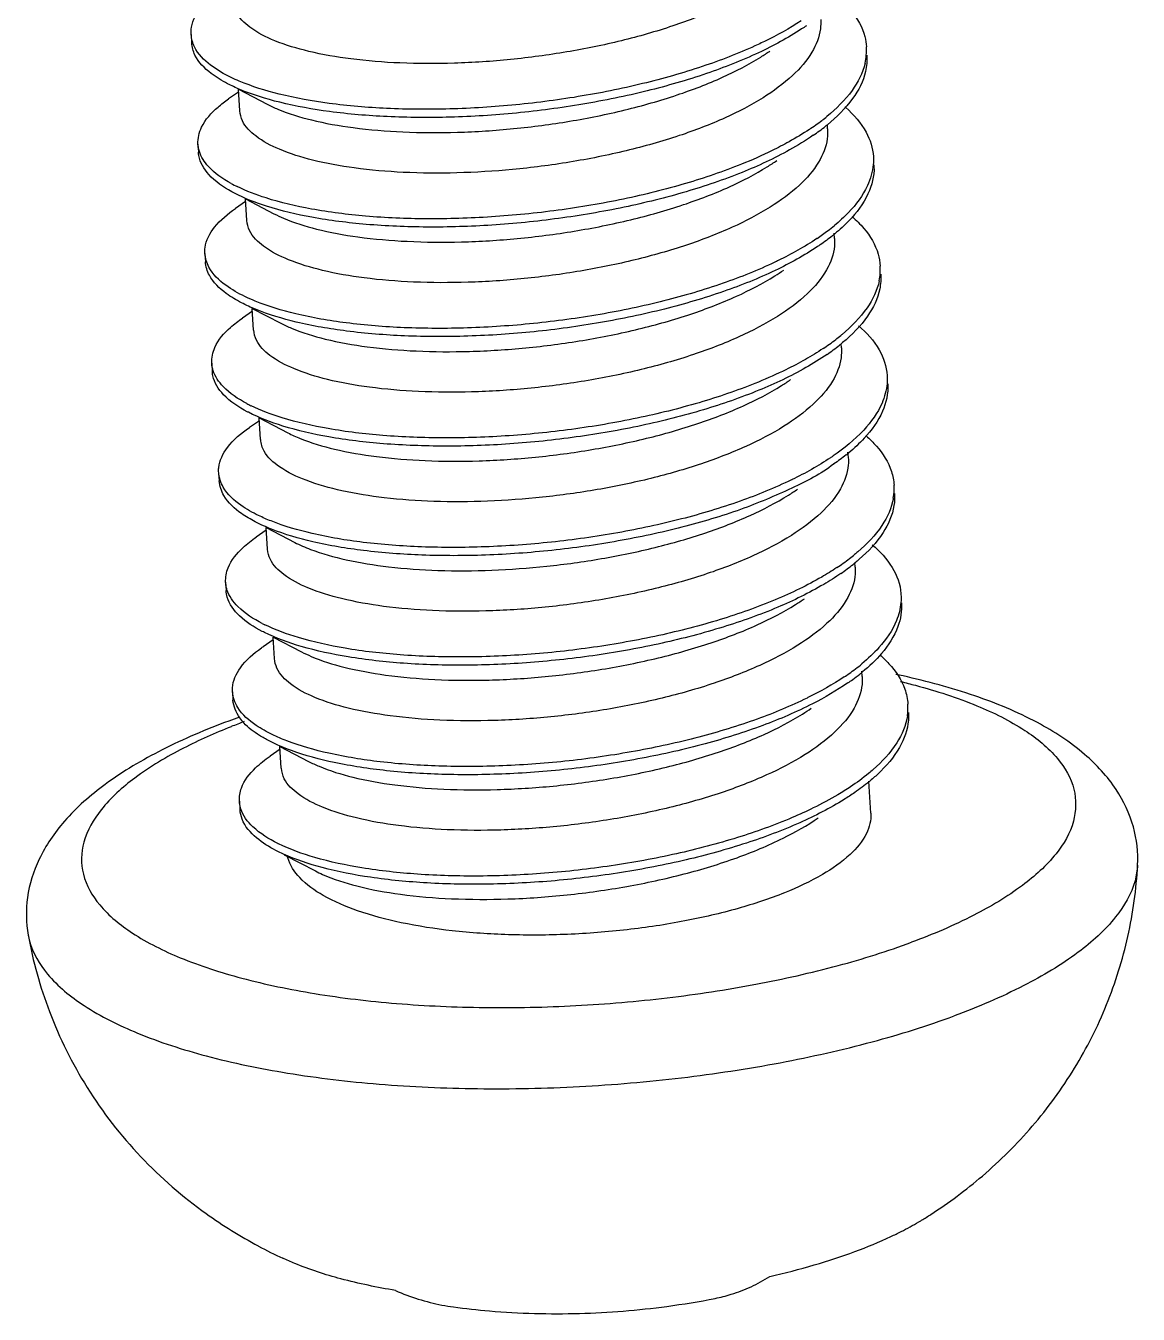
# Model space of a CAD drawing. Header units: millimetres. Extents: x 1751 to 2112, y -224 to 27.
# Drawn here: x 1850.092 to 1853.512, y -206.255 to -202.293 of the extents above; entities that cross this region are included whole.
import ezdxf

# ---------------------------------------------------------------- set-up
doc = ezdxf.new("R2010")
doc.units = ezdxf.units.MM

# ---------------------------------------------------------------- blocks, each defined once
blk = doc.blocks.new('*u4')
at = {"color": 7, "linetype": 'Continuous'}
for p, q in [((11.1327, -40.7997), (11.1345, -40.8278)), ((11.2954, -40.9961), (11.2612, -41.0198)), ((11.2948, -40.9868), (11.3926, -41.0376)), ((11.2995, -41.0607), (11.2948, -40.9868)), ((13.3073, -41.1219), (13.3064, -41.1075)), ((11.1563, -41.174), (11.1581, -41.202)), ((11.319, -41.3703), (11.2848, -41.394)), ((11.3184, -41.361), (11.4162, -41.4118)), ((11.3231, -41.4349), (11.3184, -41.361)), ((13.2715, -41.496), (13.2701, -41.4969)), ((13.3309, -41.4962), (13.3298, -41.478)), ((11.1799, -41.5482), (11.1817, -41.5762)), ((11.3426, -41.7445), (11.3084, -41.7682)), ((11.342, -41.7352), (11.4398, -41.786)), ((11.3467, -41.8091), (11.342, -41.7352)), ((13.3545, -41.8704), (13.3536, -41.8559)), ((11.2035, -41.9224), (11.2053, -41.9505)), ((11.3662, -42.1188), (11.332, -42.1424)), ((11.3656, -42.1094), (11.4634, -42.1603)), ((11.3703, -42.1833), (11.3656, -42.1094)), ((13.3781, -42.2446), (13.3769, -42.226)), ((11.2271, -42.2966), (11.2289, -42.3247)), ((11.3898, -42.493), (11.3556, -42.5166)), ((11.3892, -42.4836), (11.487, -42.5345)), ((11.3939, -42.5575), (11.3892, -42.4836)), ((13.4017, -42.6188), (13.4007, -42.6036)), ((11.2507, -42.6708), (11.2525, -42.6989)), ((11.4134, -42.8672), (11.3791, -42.8909)), ((11.4128, -42.8579), (11.5106, -42.9087)), ((11.4175, -42.9317), (11.4128, -42.8579)), ((13.4253, -42.993), (13.4242, -42.9749)), ((11.2743, -43.045), (11.2761, -43.0731)), ((11.437, -43.2414), (11.4027, -43.2651)), ((11.4364, -43.2321), (11.5342, -43.2829)), ((11.4411, -43.306), (11.4364, -43.2321)), ((13.4547, -43.4602), (13.4479, -43.3508)), ((11.2979, -43.4192), (11.2997, -43.4473)), ((11.4507, -43.6015), (11.5578, -43.6571)), ((11.3618, -44.9379), (11.3635, -44.9389))]:
    blk.add_line(p, q, dxfattribs=at)
for centre, radius, start, end in [((13.2415, -40.8538), 0.1986, 347.1684, 3.3702), ((12.8038, -40.4618), 0.7954, 303.6833, 307.5039), ((12.8248, -40.5163), 0.7628, 304.6373, 308.5655), ((12.8571, -40.532), 0.7074, 307.5413, 309.2688), ((12.8621, -40.564), 0.7023, 308.6158, 309.1001), ((12.8687, -40.5721), 0.6918, 309.1005, 309.2707), ((11.5322, -40.825), 0.5501, 241.5163, 243.9594), ((12.9002, -40.931), 0.6759, 307.1884, 309.5298), ((12.824, -40.8297), 0.8025, 303.8833, 307.1488), ((12.9164, -40.9768), 0.653, 308.5706, 309.5175), ((13.2911, -41.6027), 0.1962, 348.7647, 3.5315), ((12.853, -41.213), 0.7921, 303.6517, 307.4842), ((12.8753, -41.2692), 0.7572, 304.6267, 308.5807), ((12.9051, -41.2819), 0.7057, 307.5304, 309.3087), ((12.9153, -41.3204), 0.6923, 308.6332, 309.2991), ((11.5856, -41.56), 0.5649, 242.294, 243.9622), ((12.8221, -41.5072), 0.8888, 303.8438, 304.5435), ((12.9641, -41.7257), 0.6523, 308.5447, 309.5285), ((13.3411, -42.3514), 0.1934, 350.3598, 3.6842), ((12.9015, -41.9632), 0.7898, 303.6195, 307.4572), ((12.9267, -42.0233), 0.7501, 304.6058, 308.5896), ((12.9565, -42.0359), 0.6987, 307.505, 309.3705), ((12.9698, -42.0783), 0.6803, 308.6468, 309.3669), ((11.6389, -42.2953), 0.5794, 243.0482, 243.9728), ((12.9916, -42.4236), 0.681, 307.0908, 309.4858), ((12.8795, -42.2711), 0.8703, 303.8396, 305.1521), ((12.9042, -42.3326), 0.8297, 304.6813, 306.0955), ((12.9279, -42.3393), 0.7866, 305.1333, 307.0941), ((12.9581, -42.406), 0.7387, 306.0673, 308.4396), ((13.0073, -42.4685), 0.6591, 308.4694, 309.4572), ((13.3912, -43.1001), 0.1905, 351.955, 3.8184), ((12.2021, -45.6829), 2.7066, 109.5057, 110.3286), ((12.1278, -45.3288), 2.3284, 110.4458, 111.6105), ((11.692, -43.0307), 0.5937, 243.7809, 243.99), ((10.7994, -43.8384), 0.2257, 189.5679, 194.9172), ((13.1362, -44.0386), 0.9494, 300.5656, 301.2252), ((13.0769, -43.9359), 1.0679, 296.7945, 300.5008), ((12.1674, -43.4377), 1.7028, 241.8327, 244.946)]:
    blk.add_arc(centre, radius, start, end, dxfattribs=at)
for points, start_tangent, end_tangent in [([(11.1333, -40.7997), (11.1343, -40.7745), (11.1695, -40.7055), (11.2376, -40.6455)], (-0.075522, 0.997144), (0.82486, 0.565337)), ([(13.3431, -40.6726), (13.388, -40.7187), (13.4342, -40.8063), (13.4397, -40.8421)], (0.755446, -0.655211), (0.059288, -0.998241)), ([(12.9339, -40.7097), (12.7785, -40.7702), (12.6028, -40.8208), (12.4163, -40.8591), (12.2244, -40.8849), (12.0323, -40.8976), (11.8465, -40.8968), (11.6782, -40.8827), (11.5354, -40.8572), (11.4189, -40.8208), (11.3337, -40.7747), (11.2859, -40.7217), (11.2763, -40.6863)], (-0.91084, -0.412759), (-0.075441, 0.99715)), ([(13.2836, -40.7477), (13.2827, -40.78), (13.2539, -40.8597), (13.1876, -40.9395), (13.0866, -41.0155), (12.9575, -41.0839)], (0.065595, -0.997846), (-0.91084, -0.412759)), ([(13.2167, -40.7526), (13.0918, -40.8231)], (-0.835239, -0.549887), (-0.898691, -0.438582)), ([(11.1445, -40.8417), (11.1333, -40.7997)], (-0.428911, 0.903347), (-0.075522, 0.997144)), ([(13.2348, -40.7696), (13.2185, -40.7806), (13.0717, -40.8616), (12.8933, -40.9329), (12.6904, -40.9922), (12.4711, -41.0376), (12.244, -41.0677), (12.0182, -41.082), (11.8027, -41.0801), (11.606, -41.0628), (11.4359, -41.0312), (11.2992, -40.9869), (11.2579, -40.9676)], (-0.822866, -0.568236), (-0.887365, 0.461068)), ([(11.2579, -40.9676), (11.2014, -40.9322), (11.1462, -40.8698), (11.135, -40.8278)], (-0.887365, 0.461068), (-0.075522, 0.997144)), ([(11.2699, -40.9464), (11.1996, -40.9042), (11.1445, -40.8417)], (-0.900969, 0.433882), (-0.428911, 0.903347)), ([(13.0918, -40.8231), (13.0699, -40.8335), (12.8915, -40.9048), (12.6886, -40.9641), (12.4693, -41.0095), (12.2422, -41.0397), (12.0164, -41.0539), (11.8009, -41.0521), (11.6042, -41.0348), (11.4341, -41.0031), (11.2974, -40.9588), (11.2699, -40.9464)], (-0.898691, -0.438582), (-0.900969, 0.433882)), ([(12.9487, -40.9454), (13.079, -40.8764), (13.11, -40.8559)], (0.91084, 0.412759), (0.822475, 0.568801)), ([(13.4415, -40.8702), (13.4369, -40.926), (13.3927, -41.0186), (13.3066, -41.1077)], (0.059288, -0.998241), (-0.774162, -0.632987)), ([(13.4351, -40.8979), (13.3909, -40.9905), (13.3048, -41.0796)], (-0.222519, -0.974928), (-0.774162, -0.632987)), ([(11.3926, -41.0377), (11.4292, -41.0546), (11.5438, -41.0913), (11.6868, -41.1177), (11.8562, -41.1323), (12.0426, -41.1335), (12.2348, -41.1211), (12.4261, -41.0957), (12.6153, -41.0571), (12.7929, -41.0061), (12.9487, -40.9454)], (0.887111, -0.461557), (0.91084, 0.412759)), ([(11.1565, -41.1739), (11.1688, -41.1163), (11.225, -41.0477), (11.2612, -41.0198)], (-0.046053, 0.998939), (0.821731, 0.569875)), ([(12.9575, -41.0839), (12.8002, -41.1451), (12.6196, -41.1966), (12.4261, -41.2356), (12.2312, -41.2607), (12.0409, -41.2722), (11.8579, -41.2704), (11.6904, -41.2555), (11.548, -41.2287), (11.4346, -41.1917), (11.3539, -41.1462), (11.3086, -41.0942), (11.3, -41.0606)], (-0.91084, -0.412759), (-0.073877, 0.997267)), ([(13.3659, -41.0462), (13.3693, -41.0492), (13.4388, -41.1334), (13.4636, -41.2163)], (0.756783, -0.653666), (0.066508, -0.997786)), ([(13.2584, -41.1439), (13.1774, -41.194), (13.0149, -41.2707), (12.824, -41.3366), (12.6123, -41.3896), (12.3882, -41.4279), (12.1607, -41.4507), (11.9386, -41.4573), (11.7309, -41.4481), (11.5458, -41.4239), (11.3907, -41.386), (11.2815, -41.3418)], (-0.822257, -0.569116), (-0.888498, 0.45888)), ([(13.3071, -41.122), (13.3061, -41.1554), (13.2766, -41.2353), (13.2112, -41.3138), (13.1111, -41.3892), (12.9811, -41.4581)], (0.064851, -0.997895), (-0.91084, -0.412759)), ([(13.245, -41.1237), (13.1756, -41.1659), (13.1176, -41.1962)], (-0.831604, -0.55537), (-0.897567, -0.440877)), ([(11.1613, -41.1997), (11.1576, -41.1847), (11.1565, -41.1739)], (-0.313576, 0.949563), (-0.046053, 0.998939)), ([(11.2699, -41.3085), (11.1917, -41.2498), (11.1613, -41.1997)], (-0.878807, 0.477177), (-0.313576, 0.949563)), ([(13.1176, -41.1962), (13.0131, -41.2426), (12.8222, -41.3086), (12.6106, -41.3615), (12.3865, -41.3999), (12.1589, -41.4226), (11.9368, -41.4292), (11.7291, -41.42), (11.544, -41.3958), (11.3889, -41.358), (11.2907, -41.3192)], (-0.897567, -0.440877), (-0.898347, 0.439286)), ([(11.2815, -41.3418), (11.2717, -41.3366), (11.1935, -41.2779), (11.1594, -41.2128), (11.1583, -41.202)], (-0.888498, 0.45888), (-0.046053, 0.998939)), ([(12.9723, -41.3196), (13.1009, -41.2516), (13.1336, -41.2302)], (0.91084, 0.412759), (0.822469, 0.568809)), ([(13.4633, -41.2434), (13.4435, -41.3158), (13.3785, -41.4077), (13.3303, -41.4522)], (-0.086364, -0.996264), (-0.771033, -0.636795)), ([(13.4653, -41.2444), (13.4657, -41.2513), (13.4452, -41.3439), (13.3802, -41.4358), (13.3318, -41.4805)], (0.066508, -0.997786), (-0.77139, -0.636363)), ([(13.4636, -41.2163), (13.4639, -41.2233), (13.4633, -41.2434)], (0.066508, -0.997786), (-0.086364, -0.996264)), ([(11.4162, -41.4119), (11.4488, -41.4271), (11.561, -41.464), (11.703, -41.4909), (11.8712, -41.5061), (12.0563, -41.508), (12.2473, -41.4964), (12.4417, -41.4713), (12.6348, -41.4323), (12.8151, -41.3808), (12.9723, -41.3196)], (0.887294, -0.461204), (0.91084, 0.412759)), ([(11.1804, -41.5481), (11.1808, -41.527), (11.2133, -41.458), (11.2848, -41.394)], (-0.079419, 0.996841), (0.82499, 0.565148)), ([(13.3909, -41.4215), (13.431, -41.4621), (13.4799, -41.5494), (13.4869, -41.5906)], (0.753838, -0.65706), (0.061258, -0.998122)), ([(12.9811, -41.4581), (12.8256, -41.5187), (12.6496, -41.5693), (12.4629, -41.6077), (12.2711, -41.6334), (12.0789, -41.646), (11.8929, -41.6452), (11.7242, -41.631), (11.5814, -41.6053), (11.4652, -41.5688), (11.3803, -41.5226), (11.3328, -41.4696), (11.3235, -41.4347)], (-0.91084, -0.412759), (-0.074643, 0.99721)), ([(13.3308, -41.4961), (13.3305, -41.5223), (13.3039, -41.6032), (13.2383, -41.6847), (13.1363, -41.7624), (13.0046, -41.8323)], (0.067526, -0.997718), (-0.91084, -0.412759)), ([(13.2701, -41.4969), (13.1387, -41.5716)], (-0.830608, -0.556857), (-0.898757, -0.438446)), ([(13.3235, -41.4873), (13.282, -41.5181)], (-0.781802, -0.623527), (-0.822806, -0.568322)), ([(11.1937, -41.594), (11.1804, -41.5481)], (-0.459669, 0.88809), (-0.079419, 0.996841)), ([(13.282, -41.5181), (13.2732, -41.524), (13.1285, -41.6055), (12.9518, -41.6774), (12.7501, -41.7375), (12.5315, -41.7837), (12.3047, -41.8148), (12.0786, -41.83), (11.8622, -41.8291), (11.6641, -41.8127), (11.4923, -41.7819), (11.3535, -41.7383), (11.3051, -41.716)], (-0.822806, -0.568322), (-0.887032, 0.461708)), ([(11.3051, -41.716), (11.2532, -41.6842), (11.1954, -41.6221), (11.1821, -41.5762)], (-0.887032, 0.461708), (-0.079419, 0.996841)), ([(11.3167, -41.6947), (11.2514, -41.6561), (11.1937, -41.594)], (-0.900317, 0.435234), (-0.459669, 0.88809)), ([(13.1387, -41.5716), (13.1267, -41.5774), (12.95, -41.6494), (12.7484, -41.7094), (12.5298, -41.7557), (12.3029, -41.7868), (12.0768, -41.8019), (11.8604, -41.8011), (11.6624, -41.7846), (11.4905, -41.7538), (11.3517, -41.7102), (11.3167, -41.6947)], (-0.898757, -0.438446), (-0.900317, 0.435234)), ([(12.9959, -41.6938), (13.127, -41.6243), (13.1572, -41.6044)], (0.91084, 0.412759), (0.822528, 0.568725)), ([(13.4835, -41.6409), (13.4419, -41.7335), (13.3567, -41.8241), (13.3522, -41.8279)], (-0.195832, -0.980637), (-0.773641, -0.633624)), ([(13.4887, -41.6186), (13.4853, -41.6689), (13.4437, -41.7616), (13.3585, -41.8522), (13.3538, -41.8561)], (0.061258, -0.998122), (-0.773836, -0.633386)), ([(11.4398, -41.7861), (11.4761, -41.803), (11.5912, -41.8398), (11.7348, -41.8662), (11.9022, -41.8807), (12.0845, -41.8821), (12.2761, -41.8701), (12.4712, -41.8445), (12.663, -41.8054), (12.8403, -41.7545), (12.9959, -41.6938)], (0.88703, -0.461712), (0.91084, 0.412759)), ([(11.2038, -41.9224), (11.2141, -41.8688), (11.2676, -41.8001), (11.3084, -41.7682)], (-0.044312, 0.999018), (0.821711, 0.569905)), ([(13.0046, -41.8323), (12.8488, -41.893), (12.6699, -41.9443), (12.4774, -41.9834), (12.2824, -42.0088), (12.0914, -42.0206), (11.9094, -42.0191), (11.7421, -42.0045), (11.5988, -41.978), (11.4842, -41.9411), (11.4022, -41.8956), (11.3564, -41.8438), (11.3471, -41.8091)], (-0.91084, -0.412759), (-0.075944, 0.997112)), ([(13.4128, -41.7944), (13.4831, -41.8766), (13.5108, -41.9648)], (0.757847, -0.652432), (0.063811, -0.997962)), ([(13.3056, -41.8923), (13.2331, -41.9376), (13.0725, -42.0149), (12.8832, -42.0815), (12.6725, -42.1353), (12.4489, -42.1745), (12.2213, -42.1982), (11.9986, -42.2058), (11.7898, -42.1975), (11.6032, -42.1741), (11.4461, -42.137), (11.3287, -42.0902)], (-0.822335, -0.569003), (-0.888937, 0.458029)), ([(13.3543, -41.8704), (13.3533, -41.9036), (13.3238, -41.9838), (13.2579, -42.0626), (13.1581, -42.1377), (13.0282, -42.2065)], (0.06516, -0.997875), (-0.91084, -0.412759)), ([(13.2919, -41.8723), (13.2314, -41.9095), (13.1646, -41.9448)], (-0.831883, -0.554951), (-0.897701, -0.440606)), ([(11.2084, -41.948), (11.2055, -41.9371), (11.2038, -41.9224)], (-0.307664, 0.951495), (-0.044312, 0.999018)), ([(11.323, -42.0601), (11.2424, -42.0019), (11.2084, -41.948)], (-0.885278, 0.465062), (-0.307664, 0.951495)), ([(13.1646, -41.9448), (13.0708, -41.9868), (12.8814, -42.0534), (12.6707, -42.1072), (12.4471, -42.1465), (12.2195, -42.1701), (11.9968, -42.1777), (11.7881, -42.1694), (11.6014, -42.146), (11.4443, -42.109), (11.3377, -42.0676)], (-0.897701, -0.440606), (-0.898441, 0.439094)), ([(11.3287, -42.0902), (11.3248, -42.0882), (11.2441, -42.03), (11.2073, -41.9652), (11.2056, -41.9504)], (-0.888937, 0.458029), (-0.044312, 0.999018)), ([(13.0195, -42.0681), (13.1497, -41.9991), (13.1808, -41.9786)], (0.91084, 0.412759), (0.822509, 0.568753)), ([(13.5104, -41.992), (13.4931, -42.0587), (13.4307, -42.1508), (13.3261, -42.2393)], (-0.087788, -0.996139), (-0.823681, -0.567054)), ([(13.5125, -41.9928), (13.5126, -41.9943), (13.4949, -42.0868), (13.4325, -42.1789), (13.3793, -42.2288)], (0.063811, -0.997962), (-0.771262, -0.636518)), ([(13.5108, -41.9648), (13.5109, -41.9663), (13.5104, -41.992)], (0.063811, -0.997962), (-0.087788, -0.996139)), ([(11.4634, -42.1603), (11.5059, -42.1797), (11.6227, -42.216), (11.7661, -42.2414), (11.9325, -42.2552), (12.1169, -42.256), (12.3089, -42.2434), (12.502, -42.2175), (12.6891, -42.179), (12.8641, -42.1286), (13.0195, -42.0681)], (0.886745, -0.462259), (0.91084, 0.412759)), ([(11.2274, -42.2966), (11.2275, -42.2795), (11.2573, -42.2105), (11.332, -42.1424)], (-0.081389, 0.996682), (0.824675, 0.565608)), ([(11.6481, -42.3582), (11.5258, -42.3226), (11.4351, -42.2766), (11.3827, -42.2231), (11.3707, -42.1832)], (-0.976394, 0.215999), (-0.08082, 0.996729)), ([(13.0282, -42.2065), (12.8763, -42.2659), (12.704, -42.316), (12.5206, -42.3543), (12.3339, -42.3802), (12.1458, -42.3938), (11.9619, -42.3944), (11.793, -42.3821), (11.6481, -42.3582)], (-0.91084, -0.412759), (-0.976394, 0.215999)), ([(13.4387, -42.1705), (13.474, -42.2056), (13.5254, -42.2925), (13.5341, -42.339)], (0.752057, -0.659099), (0.063402, -0.997988)), ([(13.378, -42.2446), (13.3777, -42.2709), (13.351, -42.3518), (13.2854, -42.4332), (13.1834, -42.5109), (13.0518, -42.5807)], (0.067444, -0.997723), (-0.91084, -0.412759)), ([(13.3171, -42.2454), (13.1857, -42.3202)], (-0.830544, -0.556953), (-0.898779, -0.438402)), ([(13.3706, -42.2358), (13.3291, -42.2665)], (-0.782078, -0.623181), (-0.82266, -0.568533)), ([(11.243, -42.3463), (11.2274, -42.2966)], (-0.489477, 0.872016), (-0.081389, 0.996682)), ([(13.3291, -42.2665), (13.3279, -42.2674), (13.1852, -42.3493), (13.0102, -42.4219), (12.8098, -42.4827), (12.592, -42.5298), (12.3653, -42.5619), (12.1389, -42.578), (11.9217, -42.578), (11.7224, -42.5625), (11.5488, -42.5325)], (-0.82266, -0.568533), (-0.974062, 0.226283)), ([(11.3523, -42.4644), (11.3054, -42.4362), (11.245, -42.3747), (11.2292, -42.3246)], (-0.886815, 0.462124), (-0.081368, 0.996684)), ([(13.1857, -42.3202), (13.1834, -42.3213), (13.0084, -42.3938), (12.808, -42.4546), (12.5902, -42.5018), (12.3636, -42.5338), (12.1372, -42.5499), (11.92, -42.55), (11.7206, -42.5345), (11.547, -42.5044)], (-0.898779, -0.438402), (-0.974062, 0.226283)), ([(11.3636, -42.4429), (11.3034, -42.408), (11.243, -42.3463)], (-0.899722, 0.436463), (-0.489477, 0.872016)), ([(13.0431, -42.4423), (13.1733, -42.3732), (13.2044, -42.3528)], (0.91084, 0.412759), (0.822476, 0.568801)), ([(13.5318, -42.3838), (13.4928, -42.4765), (13.4101, -42.5673), (13.3997, -42.576)], (-0.168752, -0.985658), (-0.772942, -0.634476)), ([(13.5359, -42.3671), (13.534, -42.4088), (13.4967, -42.5014), (13.4156, -42.5921), (13.4013, -42.6043)], (0.064549, -0.997915), (-0.773083, -0.634305)), ([(11.5488, -42.5325), (11.408, -42.4897), (11.3523, -42.4644)], (-0.974062, 0.226283), (-0.886815, 0.462124)), ([(11.547, -42.5044), (11.4061, -42.4615), (11.3636, -42.4429)], (-0.974062, 0.226283), (-0.899722, 0.436463)), ([(11.6629, -42.594), (11.8076, -42.6178), (11.9764, -42.6302), (12.1599, -42.6296), (12.3478, -42.616), (12.5344, -42.5902), (12.7185, -42.5518), (12.8912, -42.5017), (13.0431, -42.4423)], (0.976394, -0.215999), (0.91084, 0.412759)), ([(11.2511, -42.6708), (11.2595, -42.6213), (11.3104, -42.5525), (11.3556, -42.5166)], (-0.045041, 0.998985), (0.821861, 0.569688)), ([(13.0518, -42.5807), (12.8962, -42.6414), (12.7179, -42.6925), (12.5257, -42.7316), (12.3308, -42.7571), (12.1396, -42.769), (11.9577, -42.7675), (11.7905, -42.7531), (11.6471, -42.7267), (11.5322, -42.6899), (11.4498, -42.6443), (11.4037, -42.5926), (11.3943, -42.5575)], (-0.91084, -0.412759), (-0.07646, 0.997073)), ([(11.487, -42.5345), (11.5409, -42.5584), (11.6629, -42.594)], (0.886371, -0.462975), (0.976394, -0.215999)), ([(13.4598, -42.5426), (13.5273, -42.6199), (13.5577, -42.7093), (13.5579, -42.7132)], (0.758751, -0.65138), (0.060734, -0.998154)), ([(13.3528, -42.6407), (13.2941, -42.678), (13.137, -42.7561), (12.9504, -42.8238), (12.7419, -42.8789), (12.5196, -42.9196), (12.2923, -42.9449), (12.0691, -42.9542), (11.8587, -42.9476), (11.6696, -42.9258), (11.5092, -42.8902), (11.3838, -42.8427), (11.3758, -42.8387)], (-0.822495, -0.568772), (-0.889406, 0.457118)), ([(13.4015, -42.6189), (13.4005, -42.6518), (13.3711, -42.7321), (13.3051, -42.8111), (13.2053, -42.8861), (13.0754, -42.9549)], (0.065316, -0.997865), (-0.91084, -0.412759)), ([(13.3389, -42.6209), (13.287, -42.6531), (13.2115, -42.6933)], (-0.832167, -0.554524), (-0.897848, -0.440305)), ([(11.2556, -42.6964), (11.2537, -42.6895), (11.2511, -42.6708)], (-0.30159, 0.953438), (-0.045041, 0.998985)), ([(11.3763, -42.8117), (11.2931, -42.754), (11.2556, -42.6964)], (-0.891368, 0.453281), (-0.30159, 0.953438)), ([(13.2115, -42.6933), (13.1283, -42.7309), (12.9404, -42.7983), (12.7308, -42.8528), (12.5077, -42.893), (12.2801, -42.9176), (12.0569, -42.9261), (11.8471, -42.9188), (11.6589, -42.8963), (11.4999, -42.8599), (11.3847, -42.8159)], (-0.897848, -0.440305), (-0.898566, 0.438838)), ([(11.3758, -42.8387), (11.2984, -42.7855), (11.2565, -42.7214), (11.2529, -42.6989)], (-0.889406, 0.457118), (-0.047942, 0.99885)), ([(13.0667, -42.8165), (13.1971, -42.7473), (13.228, -42.727)], (0.91084, 0.412759), (0.822497, 0.568769)), ([(13.5575, -42.7405), (13.5426, -42.8017), (13.4828, -42.8938), (13.4247, -42.9492)], (-0.088392, -0.996086), (-0.771472, -0.636263)), ([(13.5597, -42.7413), (13.5474, -42.8218), (13.4915, -42.914), (13.4262, -42.9774)], (0.057726, -0.998332), (-0.772045, -0.635568)), ([(13.5579, -42.7132), (13.5575, -42.7405)], (0.060734, -0.998154), (-0.088392, -0.996086)), ([(11.5106, -42.9087), (11.5432, -42.924), (11.6553, -42.9608), (11.7973, -42.9877), (11.9655, -43.003), (12.1509, -43.0048), (12.3421, -42.9932), (12.5365, -42.9681), (12.7294, -42.9291), (12.9096, -42.8776), (13.0667, -42.8165)], (0.887302, -0.461188), (0.91084, 0.412759)), ([(11.2745, -43.045), (11.2743, -43.0319), (11.3015, -42.9631), (11.3731, -42.8951), (11.3792, -42.8909)], (-0.081054, 0.99671), (0.824131, 0.5664)), ([(13.0754, -42.9549), (12.9195, -43.0157), (12.7421, -43.0666), (12.5534, -43.1052), (12.3621, -43.1305), (12.1697, -43.143), (11.983, -43.1418), (11.8134, -43.1272), (11.6701, -43.1008), (11.5557, -43.0641), (11.4724, -43.0177), (11.4263, -42.9647), (11.4179, -42.9316)], (-0.91084, -0.412759), (-0.071708, 0.997426)), ([(13.4856, -42.9187), (13.5167, -42.9491), (13.5708, -43.0356), (13.5813, -43.0874)], (0.752418, -0.658686), (0.065496, -0.997853)), ([(13.4251, -42.9931), (13.4248, -43.0201), (13.3979, -43.1008), (13.3322, -43.182), (13.2303, -43.2595), (13.099, -43.3292)], (0.067107, -0.997746), (-0.91084, -0.412759)), ([(13.3641, -42.994), (13.24, -43.0651), (13.237, -43.0666)], (-0.830547, -0.556948), (-0.897257, -0.441509)), ([(14.3662, -43.6371), (14.3518, -43.5069), (14.2929, -43.379), (14.1852, -43.2589), (14.0237, -43.1503), (13.8099, -43.0589), (13.565, -42.991), (13.5405, -42.9857)], (0.051174, 0.99869), (-0.97835, 0.206957)), ([(11.2926, -43.0986), (11.2745, -43.045)], (-0.518224, 0.855245), (-0.081054, 0.99671)), ([(13.3763, -43.0149), (13.2559, -43.086), (13.0857, -43.1601), (12.8889, -43.2227), (12.6736, -43.2719), (12.4481, -43.3063), (12.2215, -43.3249), (12.0026, -43.3275), (11.8001, -43.3145), (11.6222, -43.2867), (11.4757, -43.2459), (11.3995, -43.2128)], (-0.822268, -0.5691), (-0.886994, 0.461781)), ([(13.5566, -43.01), (13.6076, -43.0229), (13.8174, -43.0926), (13.9809, -43.177), (14.0926, -43.2732), (14.1485, -43.3778), (14.1468, -43.4874), (14.0875, -43.5983), (13.9728, -43.7065), (13.8063, -43.8086), (13.594, -43.9009)], (0.97197, -0.235105), (-0.9377, -0.347446)), ([(11.299, -43.1336), (11.2761, -43.0731)], (-0.568151, 0.822925), (-0.073635, 0.997285)), ([(13.237, -43.0666), (13.0668, -43.1383), (12.8676, -43.1998), (12.6506, -43.2478), (12.4243, -43.2808), (12.1976, -43.2978), (11.9796, -43.2988), (11.779, -43.2842), (11.6036, -43.255), (11.4606, -43.2128), (11.4104, -43.1912)], (-0.897257, -0.441509), (-0.899218, 0.4375)), ([(11.4104, -43.1912), (11.3555, -43.1598), (11.2926, -43.0986)], (-0.899218, 0.4375), (-0.518224, 0.855245)), ([(11.3134, -43.1515), (11.299, -43.1336)], (-0.677391, 0.735623), (-0.568151, 0.822925)), ([(13.0903, -43.1907), (13.2215, -43.1211), (13.2516, -43.1012)], (0.91084, 0.412759), (0.822529, 0.568723)), ([(13.5798, -43.1268), (13.5435, -43.2195), (13.4634, -43.3105), (13.4472, -43.3242)], (-0.141323, -0.989964), (-0.772345, -0.635204)), ([(13.5831, -43.1155), (13.5831, -43.1423), (13.553, -43.2348), (13.4789, -43.326), (13.449, -43.3522)], (0.068908, -0.997623), (-0.772127, -0.635469)), ([(11.2618, -43.1449), (11.0339, -43.2435), (10.8399, -43.3612), (10.7005, -43.4872), (10.6139, -43.6172), (10.5742, -43.7479), (10.5767, -43.876)], (-0.9377, -0.347446), (0.176199, -0.984354)), ([(11.2702, -43.1642), (11.1071, -43.2376), (10.9407, -43.3396), (10.8259, -43.4479), (10.7667, -43.5587), (10.765, -43.6683), (10.8209, -43.773), (10.9325, -43.8691), (11.096, -43.9535), (11.3059, -44.0232), (11.555, -44.0759), (11.8347, -44.1098), (12.1357, -44.1236), (12.4475, -44.1171), (12.7597, -44.0903), (13.0616, -44.0441), (13.3429, -43.9803), (13.594, -43.9009)], (-0.929644, -0.36846), (0.9377, 0.347446)), ([(11.3995, -43.2128), (11.3665, -43.194), (11.3134, -43.1515)], (-0.886994, 0.461781), (-0.677391, 0.735623)), ([(11.5342, -43.2829), (11.5701, -43.2996), (11.685, -43.3365), (11.8285, -43.363), (11.996, -43.3775), (12.1783, -43.3789), (12.3698, -43.367), (12.565, -43.3415), (12.757, -43.3024), (12.9347, -43.2513), (13.0903, -43.1907)], (0.88705, -0.461674), (0.91084, 0.412759)), ([(11.2984, -43.4192), (11.3051, -43.3738), (11.3534, -43.305), (11.4027, -43.2651)], (-0.047934, 0.99885), (0.822183, 0.569223)), ([(13.099, -43.3292), (12.9438, -43.3897), (12.7676, -43.4404), (12.5767, -43.4794), (12.3822, -43.5051), (12.1906, -43.5173), (12.0083, -43.5161), (11.8418, -43.5021), (11.698, -43.4761), (11.5821, -43.4395), (11.4984, -43.3938), (11.4515, -43.342), (11.4415, -43.306)], (-0.91084, -0.412759), (-0.07794, 0.996958)), ([(13.4472, -43.3242), (13.3858, -43.3695)], (-0.772345, -0.635204), (-0.832445, -0.554107)), ([(13.449, -43.3522), (13.3999, -43.3892)], (-0.772127, -0.635469), (-0.822769, -0.568376)), ([(13.3999, -43.3892), (13.3637, -43.4129), (13.2119, -43.4925), (13.0297, -43.562), (12.8242, -43.6192), (12.6035, -43.6624), (12.3765, -43.6903), (12.152, -43.7022), (11.939, -43.6981), (11.7458, -43.6788), (11.5802, -43.6453), (11.4488, -43.5996), (11.423, -43.5871)], (-0.822769, -0.568376), (-0.888435, 0.459003)), ([(13.3858, -43.3695), (13.3425, -43.3966), (13.2584, -43.4419)], (-0.832445, -0.554107), (-0.898005, -0.439986)), ([(11.3028, -43.4449), (11.3019, -43.4419), (11.2984, -43.4192)], (-0.296159, 0.955139), (-0.047934, 0.99885)), ([(11.4297, -43.5633), (11.344, -43.5061), (11.3028, -43.4449)], (-0.89711, 0.441807), (-0.296159, 0.955139)), ([(13.2584, -43.4419), (13.1858, -43.475), (12.9994, -43.543), (12.7909, -43.5984), (12.5683, -43.6395), (12.3407, -43.665), (12.117, -43.6745), (11.9061, -43.6681), (11.7165, -43.6464), (11.5555, -43.6109), (11.4317, -43.5643)], (-0.898005, -0.439986), (-0.898717, 0.438529)), ([(11.423, -43.5871), (11.3566, -43.5438), (11.3074, -43.4807), (11.3003, -43.4473)], (-0.888435, 0.459003), (-0.062811, 0.998025)), ([(13.4547, -43.4601), (13.4399, -43.529), (13.3842, -43.6007), (13.2897, -43.6692), (13.1603, -43.7316), (13.0014, -43.7853), (12.8198, -43.828), (12.6229, -43.8579), (12.4191, -43.8738), (12.2168, -43.875), (12.0246, -43.8615), (11.8505, -43.8338), (11.7018, -43.7931), (11.5846, -43.7411), (11.504, -43.68), (11.4633, -43.6123), (11.4621, -43.6077)], (0.058768, -0.998272), (-0.226051, 0.974115)), ([(11.5577, -43.6572), (11.5818, -43.6687), (11.6992, -43.7084), (11.8483, -43.7367), (12.0227, -43.7519), (12.2151, -43.7528), (12.4173, -43.7388), (12.6209, -43.7101), (12.8171, -43.6674), (12.9978, -43.6118), (13.1552, -43.5453), (13.2752, -43.4754)], (0.888814, -0.458269), (0.822119, 0.569316)), ([(13.6284, -44.8505), (13.6601, -44.8304), (13.8359, -44.6993), (14.0065, -44.5292), (14.1506, -44.3313), (14.2603, -44.1138), (14.333, -43.8808), (14.3662, -43.6371)], (0.850452, 0.526053), (0.051174, 0.99869)), ([(14.3657, -43.637), (14.3574, -43.6904), (14.2912, -43.8141), (14.163, -43.9351), (13.9772, -44.049), (13.74, -44.1521)], (-0.04909, -0.998794), (-0.9377, -0.347446)), ([(10.5767, -43.876), (10.6492, -44.1378), (10.7779, -44.3968), (10.9611, -44.6334), (11.1845, -44.8277), (11.3618, -44.9379)], (0.176199, -0.984354), (0.880964, -0.473183)), ([(10.5813, -43.8965), (10.6427, -44.0093), (10.7674, -44.1167), (10.95, -44.2109), (11.1844, -44.2888), (11.4626, -44.3476), (11.7751, -44.3854), (12.1112, -44.4009), (12.4595, -44.3936), (12.8082, -44.3637), (13.1454, -44.3121), (13.4595, -44.2408), (13.74, -44.1521)], (0.257439, -0.966295), (0.9377, 0.347446)), ([(13.4008, -44.9572), (13.5237, -44.906), (13.5583, -44.8892)], (0.9377, 0.347446), (0.892109, 0.451821)), ([(11.8314, -45.0904), (11.6448, -45.0506), (11.487, -44.9982), (11.4462, -44.9803)], (-0.986446, 0.164088), (-0.9061, 0.423064)), ([(13.1094, -45.0427), (13.2619, -45.0031), (13.4008, -44.9572)], (0.974672, 0.223638), (0.9377, 0.347446)), ([(12.9227, -45.1175), (12.9784, -45.1034), (13.0458, -45.0775), (13.1094, -45.0427)], (0.980991, 0.194055), (0.84321, 0.537584)), ([(11.8314, -45.0904), (11.9091, -45.1198), (11.99, -45.1401), (12.0292, -45.1465)], (0.913119, -0.407693), (0.990878, -0.134764)), ([(12.0292, -45.1465), (12.1524, -45.1601), (12.4598, -45.1687), (12.7584, -45.1446), (12.9227, -45.1175)], (0.990908, -0.134543), (0.981088, 0.193562))]:
    blk.add_spline(points, degree=3, dxfattribs=dict(at, start_tangent=start_tangent, end_tangent=end_tangent))
blk = doc.blocks.new('*u6')
blk.add_blockref('*u4', (-12.6224, 37.1616))

msp = doc.modelspace()

# ---------------------------------------------------------------- block references
at = {"xscale": 0.9, "yscale": 0.9, "zscale": 0.9}
msp.add_blockref('*u6', (1851.9408, -199.046), dxfattribs=at)

doc.saveas('drawing.dxf')
